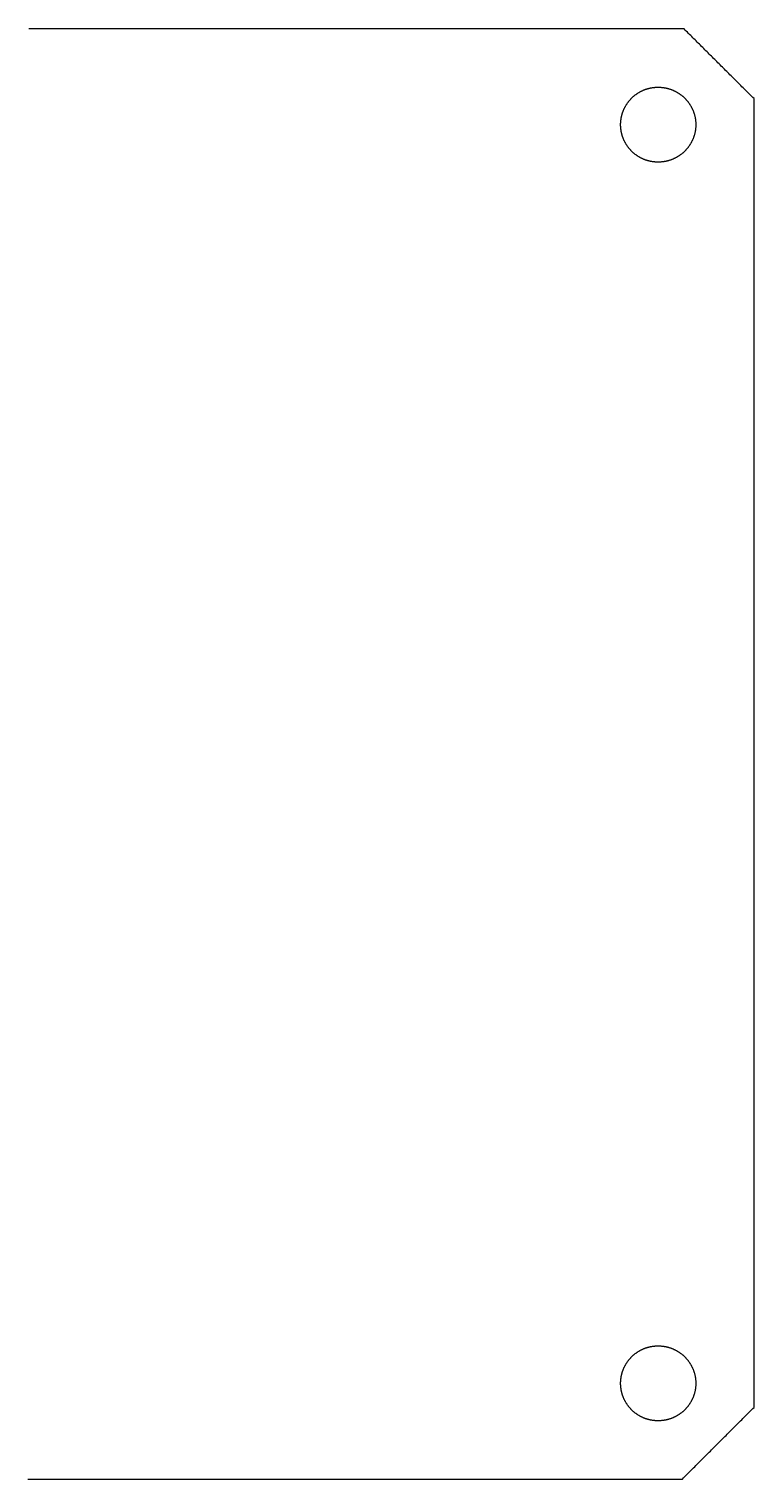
# Model space of a CAD drawing. Extents: x 0 to 155, y 0 to 155.
# Drawn here: x 77.5 to 154.5, y 0.4 to 154.5 of the extents above; entities that cross this region are included whole.
import ezdxf

# ---------------------------------------------------------------- set-up
doc = ezdxf.new("R2010")
doc.units = 0
doc.layers.add('Edge.Cuts', color=7, linetype='CONTINUOUS')

msp = doc.modelspace()

# ---------------------------------------------------------------- linework, layer by layer
at = {"layer": 'Edge.Cuts', "color": 2}
msp.add_lwpolyline([(77.33203, 0.375005), (79.506955, 0.375005), (81.681887, 0.375005), (83.856812, 0.375005), (86.031737, 0.375005), (88.206662, 0.375005), (90.381587, 0.375005), (92.55652, 0.375005), (94.731445, 0.375005), (96.90637, 0.375005), (99.081302, 0.375005), (101.256227, 0.375005), (103.431152, 0.375005), (105.606077, 0.375005), (107.781002, 0.375005), (109.955935, 0.375005), (112.13086, 0.375005), (114.305785, 0.375005), (116.48071, 0.375005), (118.655642, 0.375005), (120.830567, 0.375005), (123.005492, 0.375005), (125.180417, 0.375005), (127.35535, 0.375005), (129.530275, 0.375005), (131.7052, 0.375005), (133.880132, 0.375005), (136.055057, 0.375005), (138.229982, 0.375005), (140.404907, 0.375005), (142.579832, 0.375005), (144.754765, 0.375005), (146.92969, 0.375005), (147.048707, 0.494023), (147.167725, 0.61304), (147.286742, 0.732058), (147.40576, 0.851075), (147.524785, 0.9701), (147.643802, 1.089118), (147.76282, 1.208135), (147.881837, 1.327153), (148.000855, 1.44617), (148.119872, 1.565188), (148.23889, 1.684205), (148.357907, 1.80323), (148.476932, 1.922248), (148.59595, 2.041265), (148.714967, 2.160283), (148.833985, 2.2793), (148.953002, 2.398318), (149.07202, 2.517335), (149.191037, 2.63636), (149.310062, 2.755378), (149.42908, 2.874395), (149.548097, 2.993413), (149.667115, 3.11243), (149.786132, 3.231455), (149.90515, 3.350473), (150.024167, 3.46949), (150.143185, 3.588508), (150.262202, 3.707525), (150.381227, 3.826543), (150.500245, 3.945568), (150.619262, 4.064585), (150.73828, 4.183603), (150.857297, 4.30262), (150.976315, 4.421638), (151.09534, 4.540655), (151.214357, 4.65968), (151.333375, 4.778698), (151.452392, 4.897715), (151.57141, 5.016733), (151.690435, 5.13575), (151.809452, 5.254768), (151.92847, 5.373785), (152.047487, 5.492803), (152.166505, 5.611828), (152.285522, 5.730845), (152.404547, 5.849863), (152.523565, 5.96888), (152.642582, 6.087898), (152.7616, 6.206915), (152.880617, 6.325933), (152.999635, 6.44495), (153.118652, 6.563975), (153.237677, 6.682993), (153.356695, 6.80201), (153.475712, 6.921028), (153.59473, 7.040045), (153.713747, 7.159063), (153.832765, 7.27808), (153.951782, 7.397098), (154.070807, 7.516123), (154.189825, 7.63514), (154.308842, 7.754158), (154.42786, 7.873175), (154.546877, 7.992193), (154.546877, 10.16639), (154.546877, 12.34058), (154.546877, 14.514778), (154.546877, 16.688968), (154.546877, 18.863165), (154.546877, 21.037355), (154.546877, 23.211553), (154.546877, 25.38575), (154.546877, 27.55994), (154.546877, 29.734138), (154.546877, 31.908328), (154.546877, 34.082525), (154.546877, 36.256715), (154.546877, 38.430913), (154.546877, 40.605103), (154.546877, 42.7793), (154.546877, 44.953498), (154.546877, 47.127688), (154.546877, 49.301885), (154.546877, 51.476075), (154.546877, 53.650273), (154.546877, 55.824463), (154.546877, 57.99866), (154.546877, 60.172858), (154.546877, 62.347048), (154.546877, 64.521245), (154.546877, 66.695435), (154.546877, 68.869633), (154.546877, 71.043823), (154.546877, 73.21802), (154.546877, 75.39221), (154.546877, 77.566408), (154.546877, 79.740605), (154.546877, 81.914795), (154.546877, 84.088993), (154.546877, 86.263183), (154.546877, 88.43738), (154.546877, 90.611573), (154.546877, 92.785768), (154.546877, 94.959962), (154.546877, 97.134157), (154.546877, 99.308351), (154.546877, 101.482545), (154.546877, 103.65674), (154.546877, 105.830934), (154.546877, 108.005128), (154.546877, 110.179322), (154.546877, 112.353517), (154.546877, 114.527711), (154.546877, 116.701905), (154.546877, 118.8761), (154.546877, 121.050294), (154.546877, 123.224488), (154.546877, 125.398682), (154.546877, 127.572877), (154.546877, 129.747071), (154.546877, 131.921265), (154.546877, 134.09546), (154.546877, 136.269654), (154.546877, 138.443848), (154.546877, 140.618042), (154.546877, 142.792237), (154.546877, 144.966431), (154.546877, 147.140625), (154.430792, 147.256348), (154.3147, 147.372071), (154.198615, 147.487793), (154.082522, 147.603515), (153.966437, 147.719238), (153.850345, 147.834961), (153.73426, 147.950683), (153.618167, 148.066406), (153.502082, 148.182129), (153.38599, 148.297852), (153.269897, 148.413575), (153.153812, 148.529297), (153.03772, 148.645019), (152.921635, 148.760742), (152.805542, 148.876465), (152.689457, 148.992188), (152.573365, 149.10791), (152.45728, 149.223633), (152.341187, 149.339356), (152.225102, 149.455078), (152.10901, 149.5708), (151.992925, 149.686523), (151.876832, 149.802246), (151.760747, 149.917969), (151.644655, 150.033692), (151.528562, 150.149414), (151.412477, 150.265137), (151.296385, 150.380859), (151.1803, 150.496582), (151.064207, 150.612304), (150.948122, 150.728027), (150.83203, 150.84375), (150.715937, 150.959473), (150.599852, 151.075196), (150.48376, 151.190918), (150.367675, 151.30664), (150.251582, 151.422363), (150.135497, 151.538086), (150.019405, 151.653808), (149.90332, 151.769531), (149.787235, 151.885254), (149.671142, 152.000977), (149.555057, 152.116699), (149.438965, 152.232421), (149.32288, 152.348144), (149.206787, 152.463867), (149.090695, 152.57959), (148.97461, 152.695312), (148.858517, 152.811035), (148.742432, 152.926758), (148.62634, 153.042481), (148.510255, 153.158203), (148.394162, 153.273925), (148.278077, 153.389648), (148.161985, 153.505371), (148.0459, 153.621094), (147.929815, 153.736817), (147.813722, 153.852539), (147.697637, 153.968262), (147.581545, 154.083984), (147.465452, 154.199707), (147.349367, 154.315429), (147.233275, 154.431152), (147.11719, 154.546875), (144.9397, 154.546875), (142.76221, 154.546875), (140.58472, 154.546875), (138.40723, 154.546875), (136.22974, 154.546875), (134.05225, 154.546875), (131.87476, 154.546875), (129.697262, 154.546875), (127.519772, 154.546875), (125.342282, 154.546875), (123.164792, 154.546875), (120.987302, 154.546875), (118.809812, 154.546875), (116.632322, 154.546875), (114.454832, 154.546875), (112.277342, 154.546875), (110.099852, 154.546875), (107.922362, 154.546875), (105.744872, 154.546875), (103.567382, 154.546875), (101.389892, 154.546875), (99.212402, 154.546875), (97.034912, 154.546875), (94.857422, 154.546875), (92.679932, 154.546875), (90.502442, 154.546875), (88.324952, 154.546875), (86.147462, 154.546875), (83.969972, 154.546875), (81.792482, 154.546875), (79.614992, 154.546875), (77.437502, 154.546875)], dxfattribs=at)
for points in [[(144.351565, 148.359367)], [(144.351565, 14.53118)]]:
    msp.add_lwpolyline(points, close=True, dxfattribs=at)
for points in [[(142.623737, 147.966629), (142.652762, 147.980609), (142.682012, 147.994252), (142.71142, 148.007549)], [(142.71142, 148.007549), (142.74082, 148.020847), (142.770445, 148.033792), (142.800242, 148.046392)], [(142.800242, 148.046392), (142.830017, 148.058992), (142.860017, 148.071232), (142.890182, 148.083119)], [(142.890182, 148.083119), (142.920332, 148.095007), (142.950707, 148.106534), (142.981202, 148.117702)], [(142.981202, 148.117702), (143.011727, 148.128869), (143.042402, 148.139677), (143.073272, 148.150109)], [(143.073272, 148.150109), (143.104097, 148.160549), (143.135147, 148.170614), (143.166362, 148.180312)], [(143.166362, 148.180312), (143.197562, 148.190009), (143.228912, 148.199332), (143.260435, 148.208279)], [(143.260435, 148.208279), (143.291935, 148.217227), (143.32366, 148.225792), (143.355475, 148.233982)], [(143.355475, 148.233982), (143.387275, 148.242164), (143.4193, 148.249972), (143.45143, 148.257382)], [(143.45143, 148.257382), (143.48353, 148.264807), (143.515855, 148.271819), (143.548285, 148.278449)], [(143.548285, 148.278449), (143.580685, 148.285049), (143.61331, 148.291319), (143.646002, 148.297154)], [(143.646002, 148.297154), (143.678702, 148.303004), (143.711552, 148.308434), (143.744552, 148.313467)], [(143.744552, 148.313467), (143.777552, 148.318492), (143.810627, 148.323134), (143.843897, 148.327357)], [(143.843897, 148.327357), (143.877122, 148.331557), (143.910497, 148.335389), (143.944022, 148.338794)], [(143.944022, 148.338794), (143.977547, 148.342169), (144.011147, 148.345169), (144.044875, 148.347742)], [(144.044875, 148.347742), (144.078625, 148.350292), (144.11245, 148.352467), (144.14644, 148.354192)], [(144.14644, 148.354192), (144.180415, 148.355917), (144.214465, 148.357192), (144.24868, 148.358092)], [(144.24868, 148.358092), (144.28288, 148.358992), (144.317155, 148.359367), (144.351565, 148.359367)], [(144.351565, 148.359375), (144.38599, 148.359375), (144.420265, 148.35894), (144.454465, 148.3581)], [(144.454465, 148.3581), (144.488665, 148.3572), (144.52279, 148.355925), (144.556757, 148.3542)], [(144.556757, 148.3542), (144.590732, 148.352475), (144.624632, 148.3503), (144.658405, 148.34775)], [(144.658405, 148.34775), (144.692155, 148.3452), (144.72583, 148.3422), (144.759377, 148.338803)], [(144.759377, 148.338803), (144.792902, 148.335428), (144.826352, 148.331603), (144.859637, 148.327365)], [(144.859637, 148.327365), (144.892937, 148.323165), (144.926087, 148.318508), (144.959162, 148.313475)], [(144.959162, 148.313475), (144.992237, 148.30845), (145.025087, 148.302998), (145.057907, 148.297163)], [(145.057907, 148.297163), (145.090682, 148.291313), (145.123382, 148.285088), (145.155857, 148.278458)], [(145.155857, 148.278458), (145.188332, 148.271858), (145.220732, 148.2648), (145.25296, 148.25739)], [(145.25296, 148.25739), (145.28521, 148.249965), (145.317235, 148.242173), (145.3492, 148.23399)], [(145.3492, 148.23399), (145.38115, 148.225808), (145.412875, 148.217235), (145.444532, 148.208288)], [(145.444532, 148.208288), (145.476182, 148.19934), (145.507607, 148.190018), (145.538935, 148.18032)], [(145.538935, 148.18032), (145.570285, 148.170623), (145.60141, 148.16055), (145.63237, 148.150118)], [(145.63237, 148.150118), (145.663345, 148.139678), (145.69417, 148.128878), (145.724807, 148.11771)], [(145.724807, 148.11771), (145.755482, 148.106543), (145.785932, 148.095015), (145.81621, 148.083128)], [(145.81621, 148.083128), (145.84651, 148.07124), (145.876585, 148.059), (145.906555, 148.0464)], [(145.906555, 148.0464), (145.93648, 148.033808), (145.966255, 148.020855), (145.995797, 148.007558)], [(145.995797, 148.007558), (146.025347, 147.99426), (146.054747, 147.980618), (146.083915, 147.966638)], [(140.94376, 146.441485), (140.96041, 146.468868), (140.97736, 146.496033), (140.99461, 146.522977)], [(140.99461, 146.522977), (141.01186, 146.549925), (141.029485, 146.576648), (141.047335, 146.603139)], [(141.047335, 146.603139), (141.06526, 146.629637), (141.08341, 146.655901), (141.101935, 146.681938)], [(141.101935, 146.681938), (141.12046, 146.70797), (141.139285, 146.733778), (141.15841, 146.759342)], [(141.15841, 146.759342), (141.177535, 146.78491), (141.19696, 146.810237), (141.216685, 146.835322)], [(141.216685, 146.835322), (141.23641, 146.860409), (141.25636, 146.885249), (141.276685, 146.909842)], [(141.276685, 146.909842), (141.29701, 146.934434), (141.31756, 146.958787), (141.33841, 146.982877)], [(141.33841, 146.982877), (141.35926, 147.006974), (141.38041, 147.030809), (141.40186, 147.054397)], [(141.40186, 147.054397), (141.42331, 147.077977), (141.444985, 147.101302), (141.46696, 147.124364)], [(141.46696, 147.124364), (141.488935, 147.147427), (141.51121, 147.170219), (141.53371, 147.192749)], [(141.53371, 147.192749), (141.55621, 147.215279), (141.57901, 147.237539), (141.60211, 147.259522)], [(141.60211, 147.259522), (141.62521, 147.281504), (141.64846, 147.303217), (141.672085, 147.324652)], [(141.672085, 147.324652), (141.695635, 147.346087), (141.719485, 147.367237), (141.743635, 147.388109)], [(141.743635, 147.388109), (141.76771, 147.408974), (141.792085, 147.429562), (141.816685, 147.449857)], [(141.816685, 147.449857), (141.841285, 147.470152), (141.86611, 147.490154), (141.891235, 147.509864)], [(141.891235, 147.509864), (141.91636, 147.529574), (141.941635, 147.548992), (141.967217, 147.568109)], [(141.967217, 147.568109), (141.992792, 147.587227), (142.018592, 147.606044), (142.044617, 147.624554)], [(142.044617, 147.624554), (142.070642, 147.643064), (142.096892, 147.661267), (142.12342, 147.679169)], [(142.12342, 147.679169), (142.149895, 147.697064), (142.17667, 147.714652), (142.20358, 147.731917)], [(142.20358, 147.731917), (142.230505, 147.749189), (142.257655, 147.766139), (142.285075, 147.782774)], [(142.285075, 147.782774), (142.31245, 147.799409), (142.34005, 147.815722), (142.367867, 147.831704)], [(142.367867, 147.831704), (142.395692, 147.847687), (142.423667, 147.863347), (142.451927, 147.878677)], [(142.451927, 147.878677), (142.480127, 147.894007), (142.508552, 147.909007), (142.537232, 147.923662)], [(142.537232, 147.923662), (142.565882, 147.938324), (142.594682, 147.952649), (142.623737, 147.966629)], [(146.083915, 147.966638), (146.11309, 147.952658), (146.142115, 147.938325), (146.170877, 147.92367)], [(146.170877, 147.92367), (146.199677, 147.909008), (146.228252, 147.894008), (146.25664, 147.878685)], [(146.25664, 147.878685), (146.285065, 147.863355), (146.31319, 147.847695), (146.34118, 147.831713)], [(146.34118, 147.831713), (146.369155, 147.815723), (146.396905, 147.79941), (146.424467, 147.782783)], [(146.424467, 147.782783), (146.451992, 147.766148), (146.479367, 147.749198), (146.506457, 147.731925)], [(146.506457, 147.731925), (146.533607, 147.714653), (146.560457, 147.697073), (146.587127, 147.679178)], [(146.587127, 147.679178), (146.613827, 147.661283), (146.640227, 147.64308), (146.666447, 147.624563)], [(146.666447, 147.624563), (146.692697, 147.606053), (146.718647, 147.587235), (146.74438, 147.568118)], [(146.74438, 147.568118), (146.770105, 147.549), (146.795605, 147.529583), (146.820895, 147.509873)], [(146.820895, 147.509873), (146.84617, 147.490163), (146.871145, 147.470153), (146.895955, 147.449865)], [(146.895955, 147.449865), (146.920705, 147.42957), (146.94523, 147.408983), (146.96953, 147.388118)], [(146.96953, 147.388118), (146.99383, 147.367245), (147.01783, 147.346095), (147.041605, 147.32466)], [(147.041605, 147.32466), (147.06538, 147.303225), (147.088855, 147.28152), (147.112105, 147.25953)], [(147.112105, 147.25953), (147.135355, 147.237548), (147.158305, 147.215288), (147.18103, 147.192758)], [(147.18103, 147.192758), (147.203755, 147.170228), (147.22618, 147.147435), (147.24838, 147.124373)], [(147.24838, 147.124373), (147.27058, 147.10131), (147.29248, 147.077985), (147.31408, 147.054405)], [(147.31408, 147.054405), (147.33568, 147.030825), (147.357055, 147.006983), (147.378055, 146.982885)], [(147.378055, 146.982885), (147.39913, 146.958788), (147.41983, 146.934443), (147.440305, 146.90985)], [(147.440305, 146.90985), (147.46078, 146.885258), (147.480955, 146.86041), (147.50083, 146.83533)], [(147.50083, 146.83533), (147.520705, 146.810243), (147.54028, 146.784915), (147.55963, 146.759351)], [(147.55963, 146.759351), (147.578905, 146.733783), (147.597955, 146.707983), (147.61663, 146.681946)], [(147.61663, 146.681946), (147.635305, 146.655914), (147.65368, 146.629641), (147.671755, 146.603147)], [(147.671755, 146.603147), (147.68983, 146.57665), (147.707605, 146.549927), (147.725005, 146.522986)], [(147.725005, 146.522986), (147.74248, 146.496046), (147.75958, 146.468873), (147.77638, 146.441494)], [(140.399185, 144.882656), (140.403685, 144.915904), (140.408035, 144.949024), (140.41306, 144.982007)], [(140.41306, 144.982007), (140.41831, 145.014992), (140.42356, 145.047842), (140.429335, 145.080556)], [(140.429335, 145.080556), (140.435335, 145.113271), (140.44141, 145.145843), (140.44801, 145.178273)], [(140.44801, 145.178273), (140.45476, 145.210703), (140.46166, 145.242991), (140.469085, 145.275127)], [(140.469085, 145.275127), (140.476585, 145.307265), (140.48431, 145.339253), (140.492485, 145.371087)], [(140.492485, 145.371087), (140.50066, 145.402925), (140.50921, 145.434605), (140.51821, 145.466122)], [(140.51821, 145.466122), (140.527135, 145.497644), (140.53651, 145.529002), (140.546185, 145.5602)], [(140.546185, 145.5602), (140.55586, 145.591399), (140.565985, 145.622427), (140.57641, 145.653289)], [(140.57641, 145.653289), (140.586835, 145.684151), (140.597635, 145.714841), (140.60881, 145.74536)], [(140.60881, 145.74536), (140.619985, 145.775877), (140.631535, 145.806215), (140.643385, 145.83638)], [(140.643385, 145.83638), (140.65531, 145.866537), (140.667535, 145.896522), (140.680135, 145.926318)], [(140.680135, 145.926318), (140.692735, 145.956116), (140.70571, 145.985726), (140.718985, 146.015144)], [(140.718985, 146.015144), (140.73226, 146.044566), (140.74591, 146.073793), (140.759935, 146.102825)], [(140.759935, 146.102825), (140.773885, 146.131858), (140.78821, 146.160695), (140.80291, 146.189331)], [(140.80291, 146.189331), (140.81761, 146.217966), (140.83261, 146.246406), (140.84791, 146.274631)], [(140.84791, 146.274631), (140.86321, 146.302861), (140.878885, 146.330881), (140.89486, 146.358692)], [(140.89486, 146.358692), (140.910835, 146.386502), (140.927185, 146.414102), (140.94376, 146.441485)], [(147.77638, 146.441494), (147.79318, 146.414111), (147.80968, 146.386511), (147.825805, 146.358701)], [(147.825805, 146.358701), (147.84193, 146.330891), (147.857755, 146.302871), (147.87328, 146.274639)], [(147.87328, 146.274639), (147.88873, 146.246409), (147.903955, 146.217977), (147.91873, 146.189339)], [(147.91873, 146.189339), (147.933505, 146.160704), (147.948055, 146.131867), (147.962155, 146.102834)], [(147.962155, 146.102834), (147.976255, 146.073801), (147.990055, 146.044574), (148.00348, 146.015152)], [(148.00348, 146.015152), (148.016905, 145.985729), (148.03003, 145.956119), (148.042705, 145.926326)], [(148.042705, 145.926326), (148.055455, 145.896529), (148.06783, 145.866551), (148.07983, 145.836388)], [(148.07983, 145.836388), (148.09183, 145.806231), (148.10353, 145.775886), (148.11478, 145.745369)], [(148.11478, 145.745369), (148.126105, 145.714851), (148.13698, 145.684161), (148.147555, 145.653299)], [(148.147555, 145.653299), (148.15813, 145.622436), (148.168255, 145.591401), (148.17808, 145.560209)], [(148.17808, 145.560209), (148.187905, 145.529009), (148.197355, 145.497651), (148.206355, 145.466131)], [(148.206355, 145.466131), (148.21543, 145.434608), (148.224055, 145.402928), (148.23238, 145.371097)], [(148.23238, 145.371097), (148.24063, 145.339259), (148.24858, 145.307272), (148.25608, 145.275137)], [(148.25608, 145.275137), (148.26358, 145.242999), (148.270705, 145.210712), (148.27738, 145.178282)], [(148.27738, 145.178282), (148.28413, 145.145852), (148.29043, 145.11328), (148.29628, 145.080565)], [(148.29628, 145.080565), (148.30228, 145.04785), (148.30768, 145.015), (148.31278, 144.982016)], [(148.31278, 144.982016), (148.31803, 144.949031), (148.32253, 144.915911), (148.32688, 144.882665)], [(140.366785, 144.37499), (140.366785, 144.409393), (140.36722, 144.443683), (140.368285, 144.477875)], [(140.368285, 144.272105), (140.367535, 144.306298), (140.366785, 144.340595), (140.366785, 144.37499)], [(140.368285, 144.477875), (140.369035, 144.51206), (140.370535, 144.546148), (140.372035, 144.580115)], [(140.372035, 144.169865), (140.370535, 144.203833), (140.369035, 144.237913), (140.368285, 144.272105)], [(140.372035, 144.580115), (140.373535, 144.614083), (140.375785, 144.647938), (140.378785, 144.68168)], [(140.378785, 144.068301), (140.376535, 144.102036), (140.374285, 144.135898), (140.372035, 144.169865)], [(140.378785, 144.68168), (140.381035, 144.715422), (140.384035, 144.749037), (140.38771, 144.782537)], [(140.38771, 143.967443), (140.38396, 144.000938), (140.38096, 144.034561), (140.378785, 144.068301)], [(140.38771, 144.782537), (140.39146, 144.816032), (140.39521, 144.849407), (140.399185, 144.882656)], [(140.399185, 143.867324), (140.394685, 143.900572), (140.39116, 143.933947), (140.38771, 143.967443)], [(140.41306, 143.767974), (140.40781, 143.800959), (140.403385, 143.834079), (140.399185, 143.867324)], [(140.429335, 143.669425), (140.423335, 143.70214), (140.418085, 143.73499), (140.41306, 143.767974)], [(140.44801, 143.571708), (140.44126, 143.604138), (140.43511, 143.636711), (140.429335, 143.669425)], [(140.469085, 143.474853), (140.461585, 143.506991), (140.454685, 143.539278), (140.44801, 143.571708)], [(140.492485, 143.378894), (140.48431, 143.410731), (140.47651, 143.442719), (140.469085, 143.474853)], [(148.25608, 143.474861), (148.24858, 143.442724), (148.240705, 143.410736), (148.23238, 143.378902)], [(148.27738, 143.571716), (148.27063, 143.539286), (148.26358, 143.506999), (148.25608, 143.474861)], [(148.29628, 143.669433), (148.29028, 143.636718), (148.284055, 143.604146), (148.27738, 143.571716)], [(148.31278, 143.767982), (148.30753, 143.734997), (148.302205, 143.702147), (148.29628, 143.669433)], [(148.32688, 143.867333), (148.32238, 143.834085), (148.31788, 143.800965), (148.31278, 143.767982)], [(148.32688, 144.882665), (148.33138, 144.849418), (148.33498, 144.816043), (148.33843, 144.782546)], [(148.33843, 143.967452), (148.33468, 143.933957), (148.33093, 143.900582), (148.32688, 143.867333)], [(148.33843, 144.782546), (148.34218, 144.749051), (148.34518, 144.715428), (148.347505, 144.681688)], [(148.347505, 144.068309), (148.345255, 144.034567), (148.342255, 144.000952), (148.33843, 143.967452)], [(148.347505, 144.681688), (148.349755, 144.647945), (148.352005, 144.61409), (148.354255, 144.580124)], [(148.354255, 144.169874), (148.352755, 144.135906), (148.350505, 144.102051), (148.347505, 144.068309)], [(148.354255, 144.580124), (148.355755, 144.546156), (148.357255, 144.512069), (148.358005, 144.477884)], [(148.358005, 144.272114), (148.357255, 144.237929), (148.355755, 144.203841), (148.354255, 144.169874)], [(148.358005, 144.477884), (148.358755, 144.443691), (148.359505, 144.409401), (148.359505, 144.374999)], [(148.359505, 144.374999), (148.359505, 144.340604), (148.359062, 144.306306), (148.358005, 144.272114)], [(140.51821, 143.283859), (140.509285, 143.315381), (140.50066, 143.347061), (140.492485, 143.378894)], [(140.546185, 143.189781), (140.53651, 143.220974), (140.527135, 143.252339), (140.51821, 143.283859)], [(140.57641, 143.096692), (140.565985, 143.127554), (140.555935, 143.158582), (140.546185, 143.189781)], [(140.60881, 143.004621), (140.597635, 143.035139), (140.586835, 143.065829), (140.57641, 143.096692)], [(140.643385, 142.913601), (140.63146, 142.943759), (140.619985, 142.974104), (140.60881, 143.004621)], [(140.680135, 142.823663), (140.667535, 142.85346), (140.65531, 142.883438), (140.643385, 142.913601)], [(140.718985, 142.734837), (140.70571, 142.76426), (140.692735, 142.793869), (140.680135, 142.823663)], [(140.759935, 142.647155), (140.74591, 142.676188), (140.732335, 142.705415), (140.718985, 142.734837)], [(140.80291, 142.560649), (140.788285, 142.589284), (140.77396, 142.618121), (140.759935, 142.647155)], [(140.84791, 142.47535), (140.83261, 142.50358), (140.81761, 142.532012), (140.80291, 142.560649)], [(140.89486, 142.391288), (140.878885, 142.419098), (140.86321, 142.447118), (140.84791, 142.47535)], [(140.94376, 142.308495), (140.92711, 142.335878), (140.910835, 142.363478), (140.89486, 142.391288)], [(140.99461, 142.227002), (140.97736, 142.253942), (140.96041, 142.281115), (140.94376, 142.308495)], [(141.047335, 142.146841), (141.02941, 142.173338), (141.01186, 142.200061), (140.99461, 142.227002)], [(141.101935, 142.068042), (141.08341, 142.094082), (141.06526, 142.120347), (141.047335, 142.146841)], [(141.15841, 141.990638), (141.139285, 142.016205), (141.12046, 142.042005), (141.101935, 142.068042)], [(141.216685, 141.914658), (141.19696, 141.939746), (141.177535, 141.965073), (141.15841, 141.990638)], [(141.276685, 141.840138), (141.25636, 141.864731), (141.23641, 141.889578), (141.216685, 141.914658)], [(141.33841, 141.767103), (141.31756, 141.791201), (141.296935, 141.815546), (141.276685, 141.840138)], [(147.440305, 141.840146), (147.41983, 141.815553), (147.399055, 141.791208), (147.378055, 141.767111)], [(147.50083, 141.914666), (147.480955, 141.889578), (147.46078, 141.864738), (147.440305, 141.840146)], [(147.55963, 141.990645), (147.540355, 141.965078), (147.52078, 141.93975), (147.50083, 141.914666)], [(147.61663, 142.06805), (147.597955, 142.042017), (147.57898, 142.01621), (147.55963, 141.990645)], [(147.671755, 142.146848), (147.65368, 142.120351), (147.635305, 142.094086), (147.61663, 142.06805)], [(147.725005, 142.227009), (147.70753, 142.200069), (147.68983, 142.173339), (147.671755, 142.146848)], [(147.77638, 142.308502), (147.75958, 142.281119), (147.74248, 142.253954), (147.725005, 142.227009)], [(147.825805, 142.391295), (147.80968, 142.363485), (147.79318, 142.335885), (147.77638, 142.308502)], [(147.87328, 142.475357), (147.857755, 142.447127), (147.842005, 142.419107), (147.825805, 142.391295)], [(147.91873, 142.560656), (147.903955, 142.532021), (147.88873, 142.503589), (147.87328, 142.475357)], [(147.962155, 142.647163), (147.948055, 142.61813), (147.93358, 142.589293), (147.91873, 142.560656)], [(148.00348, 142.734845), (147.990055, 142.705422), (147.976255, 142.676195), (147.962155, 142.647163)], [(148.042705, 142.823671), (148.029955, 142.793873), (148.016905, 142.764263), (148.00348, 142.734845)], [(148.07983, 142.913609), (148.06783, 142.883452), (148.055455, 142.853467), (148.042705, 142.823671)], [(148.11478, 143.004629), (148.103455, 142.974112), (148.09183, 142.943774), (148.07983, 142.913609)], [(148.147555, 143.0967), (148.13698, 143.065838), (148.126105, 143.035148), (148.11478, 143.004629)], [(148.17808, 143.189789), (148.168255, 143.158589), (148.158055, 143.127562), (148.147555, 143.0967)], [(148.206355, 143.283867), (148.19728, 143.252345), (148.18783, 143.220987), (148.17808, 143.189789)], [(148.23238, 143.378902), (148.22413, 143.347064), (148.21543, 143.315384), (148.206355, 143.283867)], [(141.40186, 141.695583), (141.38041, 141.719163), (141.35926, 141.743006), (141.33841, 141.767103)], [(141.46696, 141.625616), (141.444985, 141.648678), (141.423235, 141.672003), (141.40186, 141.695583)], [(141.53371, 141.557231), (141.51121, 141.579761), (141.488935, 141.602553), (141.46696, 141.625616)], [(141.60211, 141.490458), (141.579085, 141.512441), (141.556285, 141.534701), (141.53371, 141.557231)], [(141.672085, 141.425328), (141.648535, 141.446763), (141.62521, 141.468468), (141.60211, 141.490458)], [(141.743635, 141.361871), (141.71956, 141.382736), (141.69571, 141.403893), (141.672085, 141.425328)], [(141.816685, 141.300123), (141.792085, 141.320418), (141.76771, 141.341006), (141.743635, 141.361871)], [(141.891235, 141.240116), (141.866185, 141.259826), (141.841285, 141.279836), (141.816685, 141.300123)], [(141.967217, 141.181871), (141.941642, 141.200988), (141.916292, 141.220405), (141.891235, 141.240116)], [(142.044617, 141.125426), (142.018592, 141.143935), (141.992792, 141.162753), (141.967217, 141.181871)], [(142.12342, 141.07081), (142.096945, 141.088706), (142.07062, 141.106908), (142.044617, 141.125426)], [(142.20358, 141.018063), (142.176655, 141.035336), (142.14988, 141.052916), (142.12342, 141.07081)], [(142.285075, 140.967206), (142.2577, 140.983841), (142.23055, 141.00079), (142.20358, 141.018063)], [(142.367867, 140.918275), (142.340042, 140.934258), (142.312442, 140.95057), (142.285075, 140.967206)], [(142.451927, 140.871303), (142.423727, 140.886633), (142.395677, 140.902293), (142.367867, 140.918275)], [(142.537225, 140.826318), (142.508575, 140.840981), (142.48015, 140.855981), (142.451927, 140.871303)], [(142.623737, 140.783351), (142.594712, 140.797331), (142.565837, 140.811663), (142.537225, 140.826318)], [(142.711412, 140.742431), (142.682012, 140.755728), (142.652762, 140.769371), (142.623737, 140.783351)], [(142.800242, 140.703588), (142.770467, 140.716188), (142.740842, 140.729133), (142.711412, 140.742431)], [(142.890182, 140.666861), (142.860032, 140.678748), (142.830032, 140.690988), (142.800242, 140.703588)], [(142.981202, 140.632278), (142.950677, 140.643446), (142.920302, 140.654973), (142.890182, 140.666861)], [(143.073272, 140.599871), (143.042372, 140.610311), (143.011697, 140.621111), (142.981202, 140.632278)], [(143.166362, 140.569668), (143.135162, 140.579366), (143.104112, 140.589438), (143.073272, 140.599871)], [(143.260435, 140.541701), (143.228935, 140.550648), (143.197585, 140.559971), (143.166362, 140.569668)], [(143.355475, 140.515998), (143.3236, 140.52418), (143.29195, 140.532753), (143.260435, 140.541701)], [(143.45143, 140.492598), (143.419255, 140.500023), (143.387305, 140.507816), (143.355475, 140.515998)], [(143.548285, 140.471531), (143.515885, 140.478131), (143.48356, 140.485188), (143.45143, 140.492598)], [(143.646002, 140.452826), (143.613302, 140.458676), (143.580752, 140.464901), (143.548285, 140.471531)], [(143.744552, 140.436513), (143.711552, 140.441538), (143.678702, 140.446991), (143.646002, 140.452826)], [(143.843897, 140.422623), (143.810672, 140.426823), (143.777522, 140.431481), (143.744552, 140.436513)], [(143.944022, 140.411186), (143.910497, 140.414561), (143.877122, 140.418385), (143.843897, 140.422623)], [(144.044875, 140.402238), (144.011125, 140.404788), (143.977525, 140.407788), (143.944022, 140.411186)], [(144.14644, 140.395788), (144.112465, 140.397513), (144.07864, 140.399688), (144.044875, 140.402238)], [(144.24868, 140.391888), (144.21448, 140.392788), (144.18043, 140.394063), (144.14644, 140.395788)], [(144.351565, 140.390613), (144.31714, 140.390613), (144.282865, 140.391048), (144.24868, 140.391888)], [(144.454465, 140.391888), (144.420265, 140.390988), (144.38599, 140.390613), (144.351565, 140.390613)], [(144.556757, 140.395788), (144.522782, 140.394063), (144.488657, 140.392788), (144.454465, 140.391888)], [(144.658405, 140.402238), (144.624655, 140.399688), (144.590755, 140.397513), (144.556757, 140.395788)], [(144.759377, 140.411186), (144.725852, 140.407811), (144.692177, 140.404811), (144.658405, 140.402238)], [(144.859637, 140.422623), (144.826337, 140.418423), (144.792887, 140.414591), (144.759377, 140.411186)], [(144.959162, 140.436513), (144.926087, 140.431488), (144.892937, 140.426846), (144.859637, 140.422623)], [(145.057907, 140.452826), (145.025132, 140.446976), (144.992207, 140.441546), (144.959162, 140.436513)], [(145.155857, 140.471531), (145.123307, 140.464931), (145.090682, 140.458661), (145.057907, 140.452826)], [(145.25296, 140.492598), (145.22071, 140.485173), (145.188385, 140.478161), (145.155857, 140.471531)], [(145.3492, 140.515998), (145.31725, 140.507816), (145.28515, 140.500008), (145.25296, 140.492598)], [(145.444532, 140.541701), (145.412882, 140.532753), (145.381157, 140.524188), (145.3492, 140.515998)], [(145.538935, 140.569668), (145.50766, 140.559971), (145.47616, 140.550648), (145.444532, 140.541701)], [(145.63237, 140.599871), (145.601395, 140.589431), (145.57027, 140.579366), (145.538935, 140.569668)], [(145.724807, 140.632278), (145.694132, 140.621111), (145.663382, 140.610303), (145.63237, 140.599871)], [(145.81621, 140.666861), (145.78591, 140.654973), (145.75546, 140.643446), (145.724807, 140.632278)], [(145.906555, 140.703588), (145.87663, 140.690996), (145.84648, 140.678748), (145.81621, 140.666861)], [(145.995797, 140.742431), (145.966247, 140.729133), (145.936472, 140.716188), (145.906555, 140.703588)], [(146.083915, 140.783351), (146.05474, 140.769371), (146.02534, 140.755728), (145.995797, 140.742431)], [(146.170877, 140.826318), (146.142077, 140.811656), (146.113127, 140.797331), (146.083915, 140.783351)], [(146.25664, 140.871311), (146.22829, 140.855981), (146.19964, 140.840981), (146.170877, 140.826318)], [(146.34118, 140.918283), (146.313205, 140.902293), (146.285005, 140.88664), (146.25664, 140.871311)], [(146.424467, 140.967213), (146.396942, 140.950578), (146.369192, 140.934266), (146.34118, 140.918283)], [(146.506457, 141.018071), (146.479382, 141.000798), (146.452007, 140.983848), (146.424467, 140.967213)], [(146.587127, 141.070818), (146.560427, 141.052923), (146.533577, 141.035336), (146.506457, 141.018071)], [(146.666447, 141.125433), (146.640197, 141.106923), (146.613797, 141.088721), (146.587127, 141.070818)], [(146.74438, 141.181878), (146.718655, 141.162761), (146.69263, 141.143943), (146.666447, 141.125433)], [(146.820895, 141.240123), (146.79562, 141.220413), (146.77012, 141.200996), (146.74438, 141.181878)], [(146.895955, 141.300131), (146.871205, 141.279836), (146.846155, 141.259833), (146.820895, 141.240123)], [(146.96953, 141.361878), (146.94523, 141.341013), (146.920705, 141.320425), (146.895955, 141.300131)], [(147.041605, 141.425336), (147.01783, 141.403901), (146.99383, 141.382751), (146.96953, 141.361878)], [(147.112105, 141.490465), (147.088855, 141.468483), (147.06538, 141.446771), (147.041605, 141.425336)], [(147.18103, 141.557238), (147.158305, 141.534708), (147.135355, 141.512448), (147.112105, 141.490465)], [(147.24838, 141.625623), (147.22618, 141.602561), (147.203755, 141.579768), (147.18103, 141.557238)], [(147.31408, 141.695591), (147.29248, 141.67201), (147.27058, 141.648685), (147.24838, 141.625623)], [(147.378055, 141.767111), (147.35698, 141.743013), (147.33568, 141.719178), (147.31408, 141.695591)], [(142.12342, 13.85063), (142.149895, 13.868555), (142.176595, 13.886105), (142.20358, 13.903355)], [(142.20358, 13.903355), (142.230505, 13.920605), (142.257655, 13.937555), (142.285075, 13.954205)], [(142.285075, 13.954205), (142.31245, 13.970855), (142.34005, 13.98713), (142.367867, 14.003105)], [(142.367867, 14.003105), (142.395692, 14.01908), (142.423667, 14.034755), (142.451927, 14.050055)], [(142.451927, 14.050055), (142.480127, 14.065355), (142.508552, 14.080355), (142.537225, 14.095055)], [(142.537225, 14.095055), (142.565875, 14.109755), (142.594675, 14.124005), (142.623737, 14.13803)], [(142.623737, 14.13803), (142.652762, 14.152055), (142.682012, 14.16563), (142.711412, 14.17898)], [(142.711412, 14.17898), (142.740812, 14.192255), (142.770437, 14.20523), (142.800242, 14.21783)], [(142.800242, 14.21783), (142.830017, 14.23043), (142.860017, 14.242655), (142.890182, 14.25458)], [(142.890182, 14.25458), (142.920332, 14.266505), (142.950707, 14.27798), (142.981202, 14.289155)], [(142.981202, 14.289155), (143.011727, 14.30033), (143.042402, 14.31113), (143.073272, 14.321555)], [(143.073272, 14.321555), (143.104097, 14.33198), (143.135147, 14.34203), (143.166362, 14.35178)], [(143.166362, 14.35178), (143.197562, 14.361455), (143.228912, 14.37083), (143.260435, 14.379755)], [(143.260435, 14.379755), (143.291935, 14.38868), (143.32366, 14.39723), (143.355475, 14.40548)], [(143.355475, 14.40548), (143.387275, 14.413655), (143.4193, 14.421455), (143.45143, 14.42888)], [(143.45143, 14.42888), (143.48353, 14.43638), (143.515855, 14.44328), (143.548285, 14.449955)], [(143.548285, 14.449955), (143.580685, 14.456705), (143.61331, 14.462855), (143.646002, 14.46863)], [(143.646002, 14.46863), (143.678702, 14.47463), (143.711552, 14.47988), (143.744552, 14.484905)], [(143.744552, 14.484905), (143.777552, 14.490155), (143.810627, 14.49458), (143.843897, 14.49878)], [(143.843897, 14.49878), (143.877122, 14.50328), (143.910497, 14.506805), (143.944022, 14.510255)], [(143.944022, 14.510255), (143.977547, 14.514005), (144.011147, 14.517005), (144.044875, 14.51918)], [(144.044875, 14.51918), (144.078625, 14.52143), (144.11245, 14.52368), (144.14644, 14.52593)], [(144.14644, 14.52593), (144.180415, 14.52743), (144.214465, 14.52893), (144.24868, 14.52968)], [(144.24868, 14.52968), (144.28288, 14.53043), (144.317155, 14.53118), (144.351565, 14.53118)], [(144.351565, 14.531255), (144.38599, 14.531255), (144.420265, 14.53082), (144.454465, 14.529755)], [(144.454465, 14.529755), (144.488665, 14.529005), (144.52279, 14.527505), (144.556757, 14.526005)], [(144.556757, 14.526005), (144.590732, 14.524505), (144.624632, 14.522255), (144.658405, 14.519255)], [(144.658405, 14.519255), (144.692155, 14.517005), (144.72583, 14.514005), (144.759377, 14.51033)], [(144.759377, 14.51033), (144.792902, 14.50658), (144.826352, 14.50283), (144.859637, 14.498855)], [(144.859637, 14.498855), (144.892937, 14.494355), (144.926087, 14.490005), (144.959162, 14.48498)], [(144.959162, 14.48498), (144.992237, 14.47973), (145.025087, 14.47448), (145.057907, 14.468705)], [(145.057907, 14.468705), (145.090682, 14.462705), (145.123382, 14.45663), (145.155857, 14.45003)], [(145.155857, 14.45003), (145.188332, 14.44328), (145.220732, 14.43638), (145.25296, 14.428955)], [(145.25296, 14.428955), (145.28521, 14.421455), (145.317235, 14.41373), (145.3492, 14.405555)], [(145.3492, 14.405555), (145.38115, 14.39738), (145.412875, 14.38883), (145.444532, 14.37983)], [(145.444532, 14.37983), (145.476182, 14.370905), (145.507607, 14.36153), (145.538935, 14.351855)], [(145.538935, 14.351855), (145.570285, 14.34218), (145.60141, 14.332055), (145.63237, 14.32163)], [(145.63237, 14.32163), (145.663345, 14.311205), (145.69417, 14.300405), (145.724807, 14.28923)], [(145.724807, 14.28923), (145.755482, 14.278055), (145.785932, 14.266505), (145.81621, 14.254655)], [(145.81621, 14.254655), (145.84651, 14.24273), (145.876585, 14.230505), (145.906555, 14.217905)], [(145.906555, 14.217905), (145.93648, 14.205305), (145.966255, 14.19233), (145.995797, 14.179055)], [(145.995797, 14.179055), (146.025347, 14.16578), (146.054747, 14.15213), (146.083915, 14.138105)], [(146.083915, 14.138105), (146.11309, 14.124155), (146.142115, 14.10983), (146.170877, 14.09513)], [(146.170877, 14.09513), (146.199677, 14.08043), (146.228252, 14.065505), (146.25664, 14.05013)], [(146.25664, 14.05013), (146.285065, 14.03483), (146.31319, 14.019155), (146.34118, 14.00318)], [(146.34118, 14.00318), (146.369155, 13.987205), (146.396905, 13.970855), (146.424467, 13.95428)], [(146.424467, 13.95428), (146.451992, 13.93763), (146.479367, 13.92068), (146.506457, 13.90343)], [(146.506457, 13.90343), (146.533607, 13.88618), (146.560457, 13.868555), (146.587127, 13.850705)], [(140.759935, 12.274385), (140.773885, 12.30341), (140.78821, 12.332285), (140.80291, 12.36089)], [(140.80291, 12.36089), (140.81761, 12.38954), (140.83261, 12.417965), (140.84791, 12.446195)], [(140.84791, 12.446195), (140.86321, 12.474395), (140.878885, 12.502445), (140.89486, 12.530255)], [(140.89486, 12.530255), (140.910835, 12.55808), (140.927185, 12.58568), (140.94376, 12.613048)], [(140.94376, 12.613048), (140.96041, 12.640423), (140.97736, 12.667573), (140.99461, 12.694535)], [(140.99461, 12.694535), (141.01186, 12.72146), (141.029485, 12.748235), (141.047335, 12.774695)], [(141.047335, 12.774695), (141.06526, 12.80117), (141.08341, 12.827495), (141.101935, 12.853498)], [(141.101935, 12.853498), (141.12046, 12.879523), (141.139285, 12.905323), (141.15841, 12.930905)], [(141.15841, 12.930905), (141.177535, 12.95648), (141.19696, 12.98183), (141.216685, 13.00688)], [(141.216685, 13.00688), (141.23641, 13.032005), (141.25636, 13.05683), (141.276685, 13.08143)], [(141.276685, 13.08143), (141.29701, 13.10603), (141.31756, 13.130405), (141.33841, 13.15448)], [(141.33841, 13.15448), (141.35926, 13.178555), (141.38041, 13.202405), (141.40186, 13.225955)], [(141.40186, 13.225955), (141.42331, 13.249505), (141.444985, 13.27283), (141.46696, 13.29593)], [(141.46696, 13.29593), (141.488935, 13.31903), (141.51121, 13.341755), (141.53371, 13.36433)], [(141.53371, 13.36433), (141.55621, 13.38683), (141.57901, 13.409105), (141.60211, 13.43108)], [(141.60211, 13.43108), (141.62521, 13.453055), (141.64846, 13.474805), (141.672085, 13.49618)], [(141.672085, 13.49618), (141.695635, 13.51763), (141.719485, 13.53878), (141.743635, 13.55963)], [(141.743635, 13.55963), (141.76771, 13.58048), (141.792085, 13.601105), (141.816685, 13.621355)], [(141.816685, 13.621355), (141.841285, 13.64168), (141.86611, 13.66163), (141.891235, 13.681355)], [(141.891235, 13.681355), (141.91636, 13.70108), (141.941635, 13.720505), (141.967217, 13.739555)], [(141.967217, 13.739555), (141.992792, 13.75868), (142.018592, 13.777505), (142.044617, 13.79603)], [(142.044617, 13.79603), (142.070642, 13.814555), (142.096892, 13.83278), (142.12342, 13.85063)], [(146.587127, 13.850705), (146.613827, 13.83278), (146.640227, 13.81463), (146.666447, 13.796105)], [(146.666447, 13.796105), (146.692697, 13.77758), (146.718647, 13.758755), (146.74438, 13.73963)], [(146.74438, 13.73963), (146.770105, 13.720505), (146.795605, 13.70108), (146.820895, 13.681355)], [(146.820895, 13.681355), (146.84617, 13.66163), (146.871145, 13.641605), (146.895955, 13.621355)], [(146.895955, 13.621355), (146.920705, 13.60103), (146.94523, 13.58048), (146.96953, 13.55963)], [(146.96953, 13.55963), (146.99383, 13.53878), (147.01783, 13.51763), (147.041605, 13.49618)], [(147.041605, 13.49618), (147.06538, 13.47473), (147.088855, 13.453055), (147.112105, 13.43108)], [(147.112105, 13.43108), (147.135355, 13.409105), (147.158305, 13.38683), (147.18103, 13.36433)], [(147.18103, 13.36433), (147.203755, 13.34183), (147.22618, 13.31903), (147.24838, 13.29593)], [(147.24838, 13.29593), (147.27058, 13.27283), (147.29248, 13.24958), (147.31408, 13.225955)], [(147.31408, 13.225955), (147.33568, 13.202405), (147.357055, 13.178555), (147.378055, 13.154405)], [(147.378055, 13.154405), (147.39913, 13.13033), (147.41983, 13.105955), (147.440305, 13.081355)], [(147.440305, 13.081355), (147.46078, 13.056755), (147.480955, 13.03193), (147.50083, 13.006805)], [(147.50083, 13.006805), (147.520705, 12.981755), (147.54028, 12.956405), (147.55963, 12.930823)], [(147.55963, 12.930823), (147.578905, 12.905248), (147.597955, 12.879448), (147.61663, 12.853423)], [(147.61663, 12.853423), (147.635305, 12.827398), (147.65368, 12.801148), (147.671755, 12.77462)], [(147.671755, 12.77462), (147.68983, 12.748145), (147.707605, 12.721445), (147.725005, 12.69446)], [(147.725005, 12.69446), (147.74248, 12.667535), (147.75958, 12.640385), (147.77638, 12.612973)], [(147.77638, 12.612973), (147.79318, 12.585598), (147.80968, 12.557998), (147.825805, 12.53018)], [(147.825805, 12.53018), (147.84193, 12.502355), (147.857755, 12.47438), (147.87328, 12.446113)], [(147.87328, 12.446113), (147.88873, 12.417913), (147.903955, 12.389488), (147.91873, 12.360815)], [(147.91873, 12.360815), (147.933505, 12.332165), (147.948055, 12.303365), (147.962155, 12.27431)], [(140.372035, 10.751675), (140.373535, 10.78565), (140.375785, 10.819475), (140.378785, 10.85324)], [(140.378785, 10.85324), (140.381035, 10.88699), (140.384035, 10.92059), (140.38771, 10.9541)], [(140.38771, 10.9541), (140.39146, 10.987625), (140.39521, 11.021), (140.399185, 11.054218)], [(140.399185, 11.054218), (140.403685, 11.087443), (140.408035, 11.120593), (140.41306, 11.15357)], [(140.41306, 11.15357), (140.41831, 11.18657), (140.42356, 11.21942), (140.429335, 11.252113)], [(140.429335, 11.252113), (140.435335, 11.284813), (140.44141, 11.317438), (140.44801, 11.34983)], [(140.44801, 11.34983), (140.45476, 11.382305), (140.46166, 11.414555), (140.469085, 11.446685)], [(140.469085, 11.446685), (140.476585, 11.47886), (140.48431, 11.51081), (140.492485, 11.542648)], [(140.492485, 11.542648), (140.50066, 11.574523), (140.50921, 11.606173), (140.51821, 11.63768)], [(140.51821, 11.63768), (140.527135, 11.66918), (140.53651, 11.700605), (140.546185, 11.73176)], [(140.546185, 11.73176), (140.55586, 11.76296), (140.565985, 11.79401), (140.57641, 11.82485)], [(140.57641, 11.82485), (140.586835, 11.85575), (140.597635, 11.886425), (140.60881, 11.91692)], [(140.60881, 11.91692), (140.619985, 11.947445), (140.631535, 11.97782), (140.643385, 12.00794)], [(140.643385, 12.00794), (140.65531, 12.03809), (140.667535, 12.06809), (140.680135, 12.09788)], [(140.680135, 12.09788), (140.692735, 12.127655), (140.70571, 12.15728), (140.718985, 12.186703)], [(140.718985, 12.186703), (140.73226, 12.216103), (140.74591, 12.245353), (140.759935, 12.274385)], [(147.962155, 12.27431), (147.976255, 12.245285), (147.990055, 12.216035), (148.00348, 12.186628)], [(148.00348, 12.186628), (148.016905, 12.157228), (148.03003, 12.127603), (148.042705, 12.097805)], [(148.042705, 12.097805), (148.055455, 12.06803), (148.06783, 12.03803), (148.07983, 12.007865)], [(148.07983, 12.007865), (148.09183, 11.977715), (148.10353, 11.94734), (148.11478, 11.916845)], [(148.11478, 11.916845), (148.126105, 11.88632), (148.13698, 11.855645), (148.147555, 11.824775)], [(148.147555, 11.824775), (148.15813, 11.79395), (148.168255, 11.7629), (148.17808, 11.731685)], [(148.17808, 11.731685), (148.187905, 11.700485), (148.197355, 11.669135), (148.206355, 11.637613)], [(148.206355, 11.637613), (148.21543, 11.606113), (148.224055, 11.574388), (148.23238, 11.542573)], [(148.23238, 11.542573), (148.24063, 11.510773), (148.24858, 11.478748), (148.25608, 11.446618)], [(148.25608, 11.446618), (148.26358, 11.414518), (148.270705, 11.382193), (148.27738, 11.349763)], [(148.27738, 11.349763), (148.28413, 11.317363), (148.29043, 11.284738), (148.29628, 11.252045)], [(148.29628, 11.252045), (148.30228, 11.219345), (148.30768, 11.186495), (148.31278, 11.153495)], [(148.31278, 11.153495), (148.31803, 11.120495), (148.32253, 11.08742), (148.32688, 11.054143)], [(148.32688, 11.054143), (148.33138, 11.020918), (148.33498, 10.987543), (148.33843, 10.954025)], [(148.33843, 10.954025), (148.34218, 10.9205), (148.34518, 10.8869), (148.347505, 10.853165)], [(148.347505, 10.853165), (148.349755, 10.819415), (148.352005, 10.78559), (148.354255, 10.7516)], [(140.366785, 10.54655), (140.366785, 10.580975), (140.36722, 10.61525), (140.368285, 10.649435)], [(140.368285, 10.443665), (140.367535, 10.477865), (140.366785, 10.51214), (140.366785, 10.54655)], [(140.368285, 10.649435), (140.369035, 10.683635), (140.370535, 10.717685), (140.372035, 10.751675)], [(140.372035, 10.341425), (140.370535, 10.3754), (140.369035, 10.40945), (140.368285, 10.443665)], [(140.378785, 10.23986), (140.376535, 10.27361), (140.374285, 10.307435), (140.372035, 10.341425)], [(140.38771, 10.139008), (140.38396, 10.172533), (140.38096, 10.206133), (140.378785, 10.23986)], [(140.399185, 10.038883), (140.394685, 10.072108), (140.39116, 10.105483), (140.38771, 10.139008)], [(140.41306, 9.939538), (140.40781, 9.972538), (140.403385, 10.005613), (140.399185, 10.038883)], [(140.429335, 9.840988), (140.423335, 9.873688), (140.418085, 9.906538), (140.41306, 9.939538)], [(140.44801, 9.74327), (140.44126, 9.77567), (140.43511, 9.808295), (140.429335, 9.840988)], [(140.469085, 9.646415), (140.461585, 9.678515), (140.454685, 9.71084), (140.44801, 9.74327)], [(140.492485, 9.550453), (140.48431, 9.582328), (140.47651, 9.614278), (140.469085, 9.646415)], [(140.51821, 9.45542), (140.509285, 9.48692), (140.50066, 9.518645), (140.492485, 9.550453)], [(140.546185, 9.36134), (140.53651, 9.39254), (140.527135, 9.42389), (140.51821, 9.45542)], [(140.57641, 9.26825), (140.565985, 9.299075), (140.555935, 9.330125), (140.546185, 9.36134)], [(140.60881, 9.17618), (140.597635, 9.206705), (140.586835, 9.23738), (140.57641, 9.26825)], [(148.147555, 9.268175), (148.13698, 9.237275), (148.126105, 9.2066), (148.11478, 9.176105)], [(148.17808, 9.361265), (148.168255, 9.330065), (148.158055, 9.299015), (148.147555, 9.268175)], [(148.206355, 9.455345), (148.19728, 9.423845), (148.18783, 9.392495), (148.17808, 9.361265)], [(148.23238, 9.550378), (148.22413, 9.518578), (148.21543, 9.486853), (148.206355, 9.455345)], [(148.25608, 9.64634), (148.24858, 9.614165), (148.240705, 9.582215), (148.23238, 9.550378)], [(148.27738, 9.743195), (148.27063, 9.710795), (148.26358, 9.67847), (148.25608, 9.64634)], [(148.29628, 9.840913), (148.29028, 9.808213), (148.284055, 9.775663), (148.27738, 9.743195)], [(148.31278, 9.939463), (148.30753, 9.906463), (148.302205, 9.873613), (148.29628, 9.840913)], [(148.32688, 10.038808), (148.32238, 10.005583), (148.31788, 9.972433), (148.31278, 9.939463)], [(148.33843, 10.138933), (148.33468, 10.105408), (148.33093, 10.072033), (148.32688, 10.038808)], [(148.347505, 10.239785), (148.345255, 10.206035), (148.342255, 10.172435), (148.33843, 10.138933)], [(148.354255, 10.34135), (148.352755, 10.307375), (148.350505, 10.27355), (148.347505, 10.239785)], [(148.354255, 10.7516), (148.355755, 10.717625), (148.357255, 10.683575), (148.358005, 10.64936)], [(148.358005, 10.44359), (148.357255, 10.40939), (148.355755, 10.37534), (148.354255, 10.34135)], [(148.358005, 10.64936), (148.358755, 10.61516), (148.359505, 10.580885), (148.359505, 10.546475)], [(148.359505, 10.546475), (148.359505, 10.51205), (148.359062, 10.477775), (148.358005, 10.44359)], [(140.643385, 9.08516), (140.63146, 9.11531), (140.619985, 9.145685), (140.60881, 9.17618)], [(140.680135, 8.99522), (140.667535, 9.024995), (140.65531, 9.054995), (140.643385, 9.08516)], [(140.718985, 8.906398), (140.70571, 8.935798), (140.692735, 8.965423), (140.680135, 8.99522)], [(140.759935, 8.818715), (140.74591, 8.84774), (140.732335, 8.87699), (140.718985, 8.906398)], [(140.80291, 8.73221), (140.788285, 8.76086), (140.77396, 8.78966), (140.759935, 8.818715)], [(140.84791, 8.646913), (140.83261, 8.675113), (140.81761, 8.703538), (140.80291, 8.73221)], [(140.89486, 8.562845), (140.878885, 8.59067), (140.86321, 8.618645), (140.84791, 8.646913)], [(140.94376, 8.480053), (140.92711, 8.507428), (140.910835, 8.535028), (140.89486, 8.562845)], [(140.99461, 8.398565), (140.97736, 8.42549), (140.96041, 8.45264), (140.94376, 8.480053)], [(141.047335, 8.318405), (141.02941, 8.34488), (141.01186, 8.37158), (140.99461, 8.398565)], [(141.101935, 8.239603), (141.08341, 8.265628), (141.065185, 8.291878), (141.047335, 8.318405)], [(141.15841, 8.162203), (141.139285, 8.187778), (141.12046, 8.213578), (141.101935, 8.239603)], [(141.216685, 8.08622), (141.19696, 8.11127), (141.177535, 8.13662), (141.15841, 8.162203)], [(141.276685, 8.01167), (141.25636, 8.03627), (141.23641, 8.061095), (141.216685, 8.08622)], [(141.33841, 7.93862), (141.31756, 7.962695), (141.296935, 7.98707), (141.276685, 8.01167)], [(141.40186, 7.86707), (141.38041, 7.89062), (141.35926, 7.91447), (141.33841, 7.93862)], [(141.46696, 7.797095), (141.444985, 7.820195), (141.423235, 7.843445), (141.40186, 7.86707)], [(141.53371, 7.728695), (141.51121, 7.751195), (141.488935, 7.773995), (141.46696, 7.797095)], [(141.60211, 7.661945), (141.579085, 7.68392), (141.556285, 7.706195), (141.53371, 7.728695)], [(147.18103, 7.728695), (147.158305, 7.706195), (147.135355, 7.68392), (147.112105, 7.661945)], [(147.24838, 7.797095), (147.22618, 7.773995), (147.203755, 7.75127), (147.18103, 7.728695)], [(147.31408, 7.86707), (147.29248, 7.84352), (147.27058, 7.820195), (147.24838, 7.797095)], [(147.378055, 7.938545), (147.35698, 7.91447), (147.33568, 7.89062), (147.31408, 7.86707)], [(147.440305, 8.011595), (147.41983, 7.986995), (147.399055, 7.96262), (147.378055, 7.938545)], [(147.50083, 8.086145), (147.480955, 8.061095), (147.46078, 8.036195), (147.440305, 8.011595)], [(147.55963, 8.16212), (147.540355, 8.136545), (147.520705, 8.111195), (147.50083, 8.086145)], [(147.61663, 8.239528), (147.597955, 8.213503), (147.57898, 8.187703), (147.55963, 8.16212)], [(147.671755, 8.318323), (147.65368, 8.291848), (147.635305, 8.265523), (147.61663, 8.239528)], [(147.725005, 8.398483), (147.707605, 8.371558), (147.68983, 8.344783), (147.671755, 8.318323)], [(147.77638, 8.479978), (147.75958, 8.452603), (147.74248, 8.425453), (147.725005, 8.398483)], [(147.825805, 8.56277), (147.80968, 8.534945), (147.79318, 8.507345), (147.77638, 8.479978)], [(147.87328, 8.64683), (147.857755, 8.61863), (147.842005, 8.59058), (147.825805, 8.56277)], [(147.91873, 8.732135), (147.90388, 8.703485), (147.88873, 8.67506), (147.87328, 8.64683)], [(147.962155, 8.81864), (147.948055, 8.789615), (147.93358, 8.76074), (147.91873, 8.732135)], [(148.00348, 8.906323), (147.990055, 8.876923), (147.976255, 8.847673), (147.962155, 8.81864)], [(148.042705, 8.995145), (148.029955, 8.96537), (148.016905, 8.935745), (148.00348, 8.906323)], [(148.07983, 9.085085), (148.06783, 9.054935), (148.055455, 9.024935), (148.042705, 8.995145)], [(148.11478, 9.176105), (148.103455, 9.14558), (148.09183, 9.115205), (148.07983, 9.085085)], [(141.672085, 7.596845), (141.648535, 7.618295), (141.62521, 7.63997), (141.60211, 7.661945)], [(141.743635, 7.533395), (141.71956, 7.554245), (141.69571, 7.575395), (141.672085, 7.596845)], [(141.816685, 7.47167), (141.792085, 7.491995), (141.76771, 7.512545), (141.743635, 7.533395)], [(141.891235, 7.41167), (141.866185, 7.431395), (141.841285, 7.45142), (141.816685, 7.47167)], [(141.967217, 7.35347), (141.941642, 7.372595), (141.916292, 7.39202), (141.891235, 7.41167)], [(142.044617, 7.296995), (142.018592, 7.31552), (141.992792, 7.334345), (141.967217, 7.35347)], [(142.12342, 7.242395), (142.096945, 7.26032), (142.07062, 7.27847), (142.044617, 7.296995)], [(142.20358, 7.18967), (142.176655, 7.20692), (142.14988, 7.224545), (142.12342, 7.242395)], [(142.285075, 7.13882), (142.2577, 7.15547), (142.23055, 7.17242), (142.20358, 7.18967)], [(142.367867, 7.08992), (142.340042, 7.105895), (142.312442, 7.122245), (142.285075, 7.13882)], [(142.451927, 7.04297), (142.423727, 7.05827), (142.395677, 7.073945), (142.367867, 7.08992)], [(142.537225, 6.99797), (142.508575, 7.01267), (142.48015, 7.02767), (142.451927, 7.04297)], [(142.623737, 6.954995), (142.594712, 6.968945), (142.565837, 6.98327), (142.537225, 6.99797)], [(142.711412, 6.914045), (142.682012, 6.92732), (142.652762, 6.94097), (142.623737, 6.954995)], [(142.800242, 6.875195), (142.770467, 6.887795), (142.740842, 6.90077), (142.711412, 6.914045)], [(142.890182, 6.838445), (142.860032, 6.85037), (142.830032, 6.862595), (142.800242, 6.875195)], [(142.981202, 6.80387), (142.950677, 6.815045), (142.920302, 6.826595), (142.890182, 6.838445)], [(143.073272, 6.77147), (143.042372, 6.781895), (143.011697, 6.792695), (142.981202, 6.80387)], [(143.166362, 6.741245), (143.135162, 6.75092), (143.104112, 6.761045), (143.073272, 6.77147)], [(143.260435, 6.71327), (143.228935, 6.722195), (143.197585, 6.73157), (143.166362, 6.741245)], [(143.355475, 6.687545), (143.3236, 6.69572), (143.29195, 6.70427), (143.260435, 6.71327)], [(143.45143, 6.664145), (143.419255, 6.671645), (143.387305, 6.67937), (143.355475, 6.687545)], [(143.548285, 6.64307), (143.515885, 6.64982), (143.48356, 6.65672), (143.45143, 6.664145)], [(143.646002, 6.624395), (143.613302, 6.630395), (143.580752, 6.63647), (143.548285, 6.64307)], [(143.744552, 6.60812), (143.711552, 6.61337), (143.678702, 6.61862), (143.646002, 6.624395)], [(143.843897, 6.594245), (143.810672, 6.598745), (143.777522, 6.603095), (143.744552, 6.60812)], [(143.944022, 6.58277), (143.910497, 6.58652), (143.877122, 6.59027), (143.843897, 6.594245)], [(144.044875, 6.573845), (144.011125, 6.576095), (143.977525, 6.579095), (143.944022, 6.58277)], [(144.14644, 6.567095), (144.112465, 6.568595), (144.07864, 6.570845), (144.044875, 6.573845)], [(144.24868, 6.563345), (144.21448, 6.564095), (144.18043, 6.565595), (144.14644, 6.567095)], [(144.351565, 6.561845), (144.31714, 6.561845), (144.282865, 6.56228), (144.24868, 6.563345)], [(144.454465, 6.563345), (144.420265, 6.562595), (144.38599, 6.561845), (144.351565, 6.561845)], [(144.556757, 6.567095), (144.522782, 6.565595), (144.488657, 6.564095), (144.454465, 6.563345)], [(144.658405, 6.573845), (144.624655, 6.571595), (144.590755, 6.569345), (144.556757, 6.567095)], [(144.759377, 6.58277), (144.725852, 6.57902), (144.692177, 6.57602), (144.658405, 6.573845)], [(144.859637, 6.594245), (144.826337, 6.589745), (144.792887, 6.58622), (144.759377, 6.58277)], [(144.959162, 6.60812), (144.926087, 6.60287), (144.892937, 6.598445), (144.859637, 6.594245)], [(145.057907, 6.624395), (145.025132, 6.618395), (144.992207, 6.613145), (144.959162, 6.60812)], [(145.155857, 6.64307), (145.123307, 6.63632), (145.090682, 6.630245), (145.057907, 6.624395)], [(145.25296, 6.664145), (145.22071, 6.656645), (145.188385, 6.649745), (145.155857, 6.64307)], [(145.3492, 6.687545), (145.31725, 6.67937), (145.28515, 6.67157), (145.25296, 6.664145)], [(145.444532, 6.71327), (145.412882, 6.704345), (145.381157, 6.695795), (145.3492, 6.687545)], [(145.538935, 6.741245), (145.50766, 6.73157), (145.47616, 6.722195), (145.444532, 6.71327)], [(145.63237, 6.77147), (145.601395, 6.761045), (145.57027, 6.750995), (145.538935, 6.741245)], [(145.724807, 6.80387), (145.694132, 6.792695), (145.663382, 6.781895), (145.63237, 6.77147)], [(145.81621, 6.838445), (145.78591, 6.82652), (145.75546, 6.815045), (145.724807, 6.80387)], [(145.906555, 6.875195), (145.87663, 6.862595), (145.84648, 6.85037), (145.81621, 6.838445)], [(145.995797, 6.914045), (145.966247, 6.90077), (145.936472, 6.887795), (145.906555, 6.875195)], [(146.083915, 6.954995), (146.05474, 6.94097), (146.02534, 6.927395), (145.995797, 6.914045)], [(146.170877, 6.99797), (146.142077, 6.983345), (146.113127, 6.96902), (146.083915, 6.954995)], [(146.25664, 7.04297), (146.22829, 7.02767), (146.19964, 7.01267), (146.170877, 6.99797)], [(146.34118, 7.08992), (146.313205, 7.073945), (146.285005, 7.05827), (146.25664, 7.04297)], [(146.42446, 7.13882), (146.396935, 7.12217), (146.369185, 7.105895), (146.34118, 7.08992)], [(146.506457, 7.18967), (146.479382, 7.17242), (146.452007, 7.15547), (146.42446, 7.13882)], [(146.587127, 7.242395), (146.560427, 7.22447), (146.533577, 7.20692), (146.506457, 7.18967)], [(146.666447, 7.296995), (146.640197, 7.27847), (146.613797, 7.260245), (146.587127, 7.242395)], [(146.74438, 7.35347), (146.718655, 7.334345), (146.69263, 7.31552), (146.666447, 7.296995)], [(146.820887, 7.41167), (146.795612, 7.391945), (146.770112, 7.37252), (146.74438, 7.35347)], [(146.895955, 7.47167), (146.871205, 7.451345), (146.846155, 7.431395), (146.820887, 7.41167)], [(146.96953, 7.533395), (146.94523, 7.512545), (146.920705, 7.49192), (146.895955, 7.47167)], [(147.041605, 7.596845), (147.01783, 7.575395), (146.99383, 7.554245), (146.96953, 7.533395)], [(147.112105, 7.661945), (147.088855, 7.63997), (147.06538, 7.61822), (147.041605, 7.596845)]]:
    msp.add_open_spline(points, degree=3, dxfattribs=at)

doc.saveas('drawing.dxf')
